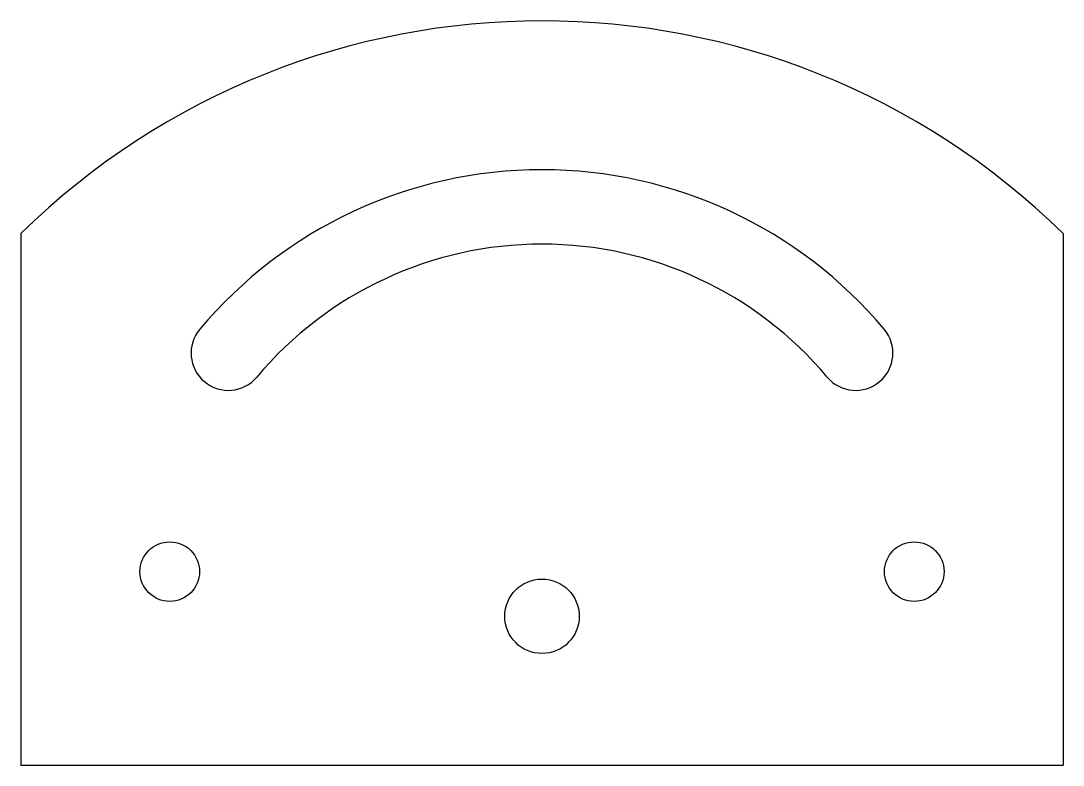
# Model space of a CAD drawing. Header units: inches. Extents: x 3667.9 to 3737.9, y 662 to 712.
import ezdxf

# ---------------------------------------------------------------- set-up
doc = ezdxf.new("R2010")
doc.units = ezdxf.units.IN
doc.header["$MEASUREMENT"] = 0

msp = doc.modelspace()

# ---------------------------------------------------------------- linework, layer by layer
for p, q in [((3667.878, 697.739), (3667.878, 662.032)), ((3737.878, 697.739), (3737.878, 662.032)), ((3667.878, 662.032), (3702.878, 662.032)), ((3702.878, 662.032), (3737.878, 662.032))]:
    msp.add_line(p, q)
for centre, radius in [((3677.878, 675.032), 2), ((3727.878, 675.032), 2), ((3702.878, 672.032), 2.5)]:
    msp.add_circle(centre, radius)
for centre, radius, start, end in [((3702.878, 662.032), 50, 45.573, 134.427), ((3702.878, 672.032), 30, 40, 140), ((3702.878, 672.032), 25, 40, 140), ((3681.812, 689.709), 2.5, 140, 320), ((3723.945, 689.709), 2.5, 220, 40)]:
    msp.add_arc(centre, radius, start, end)

doc.saveas('drawing.dxf')
